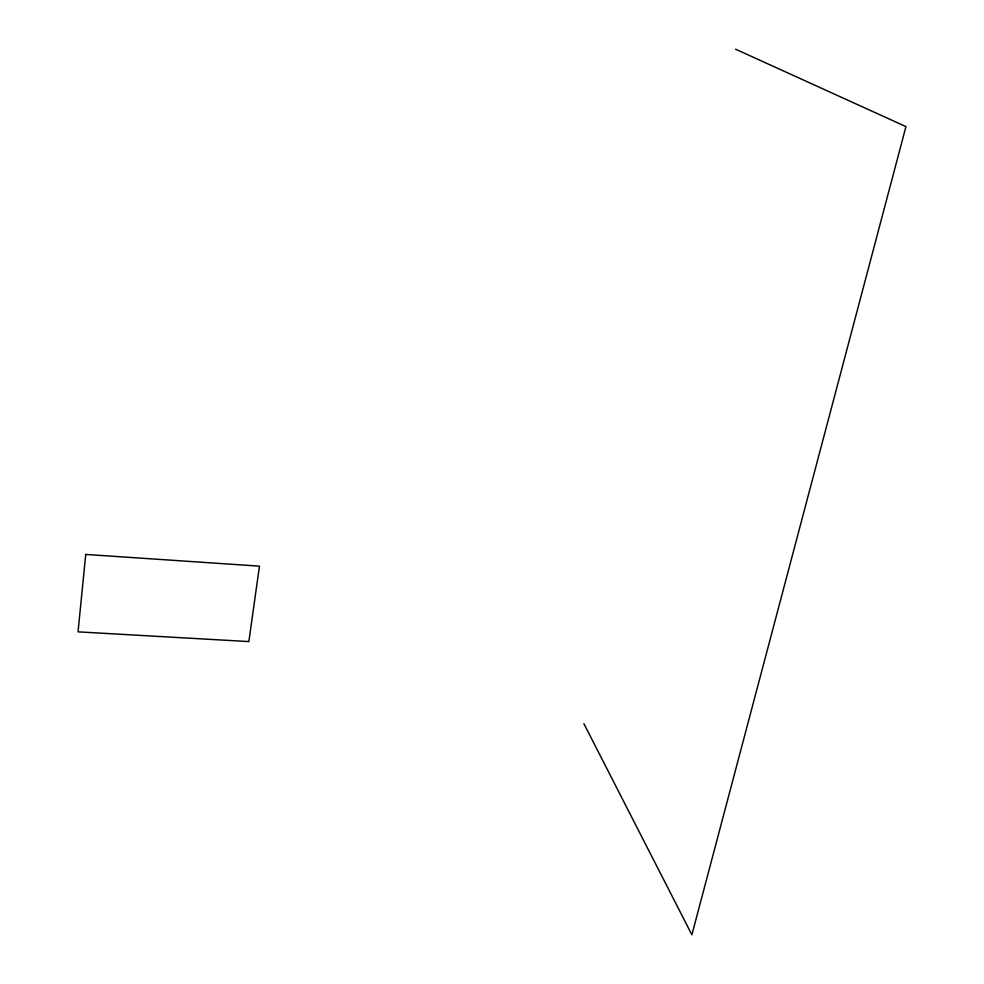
<?xml version="1.0" encoding="UTF-8"?>
<svg xmlns="http://www.w3.org/2000/svg" width="984" height="984" viewBox="0 0 984 984"><rect width="100%" height="100%" fill="white"/><g stroke="black" fill="none" stroke-linecap="round" stroke-linejoin="round"><path stroke-width="1.48" d="M735.589 49.2L905.956 126.616L691.887 934.8L583.906 723.707M85.731 554.435L78.044 631.851L248.866 641.58L259.456 566.144L85.731 554.435"/></g></svg>
